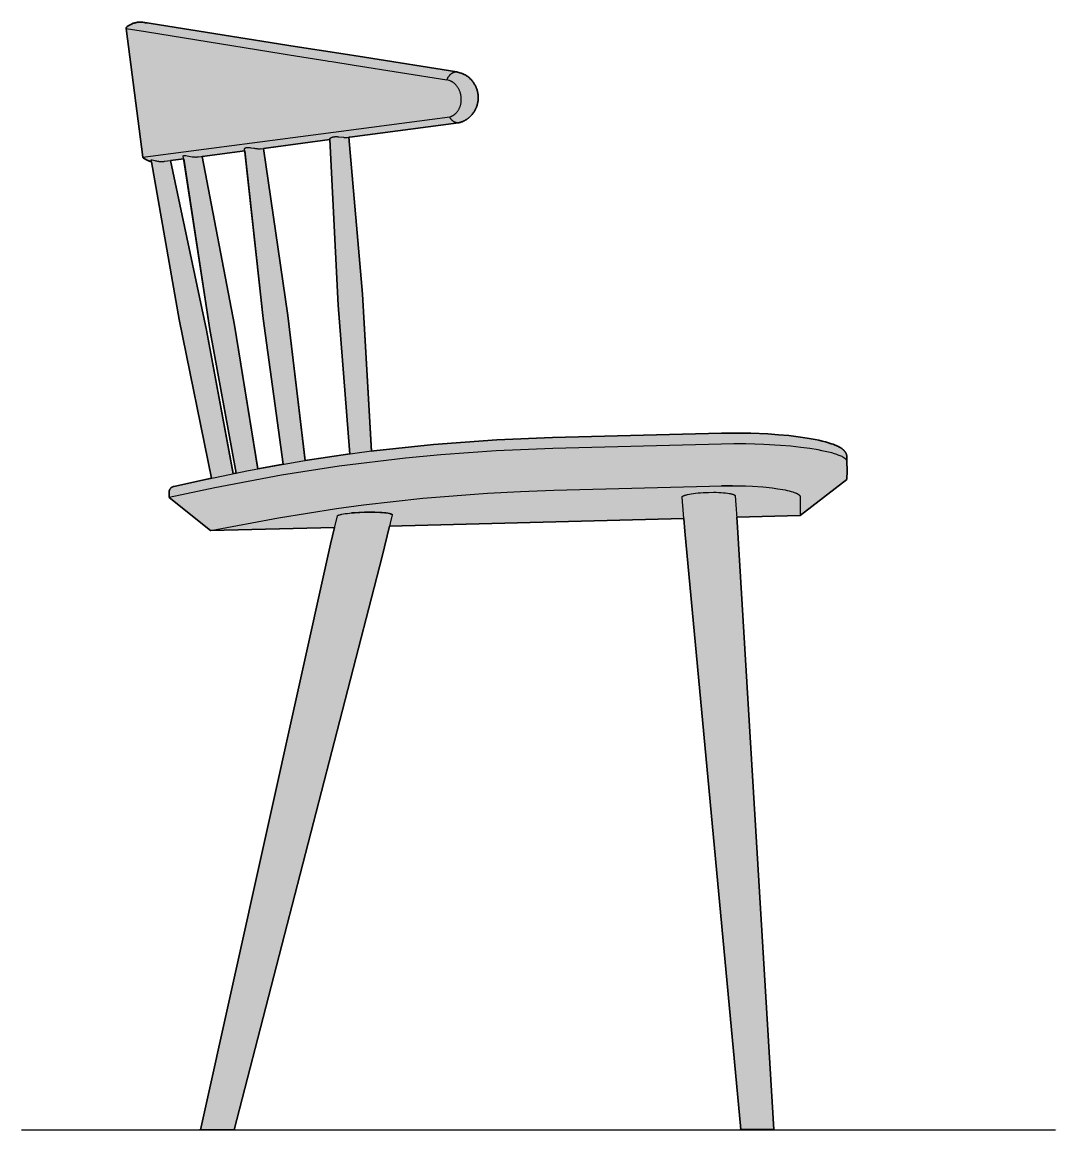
# Model space of a CAD drawing. Header units: millimetres. Extents: x 0 to 1796, y -837 to 735.
# Drawn here: x 1108 to 1796, y 0 to 735 of the extents above; entities that cross this region are included whole.
import ezdxf

# ---------------------------------------------------------------- set-up
doc = ezdxf.new("R2010")
doc.units = ezdxf.units.MM
doc.linetypes.add('Dots', pattern=[1, 0, -1])
doc.layers.add('Blocks', color=7, linetype='Continuous')
doc.layers.add('Blocks$Fill', color=7, linetype='Continuous', true_color=0xffffff)
for name, color, linetype, lineweight, true_color in [('Blocks$Inner', 7, 'Continuous', 25, 0x007f00), ('Blocks$Outline', 7, 'Continuous', 35, 0xff3f3f), ('Groud', 7, 'Dots', 25, 0x243775)]:
    doc.layers.add(name, color=color, linetype=linetype, lineweight=lineweight, true_color=true_color)

# ---------------------------------------------------------------- blocks, each defined once
blk = doc.blocks.new('J-Series 104 Dining Chair Side')
at = {"layer": 'Blocks$Fill'}
h = blk.add_hatch(color=256, dxfattribs=at)
h.paths.add_polyline_path([(78.39, 734.98), (77.93, 734.98), (77.46, 734.96), (76.99, 734.92), (76.52, 734.87), (76.06, 734.8), (75.6, 734.72), (75.14, 734.62), (74.68, 734.51), (74.23, 734.38), (73.78, 734.24), (73.34, 734.08), (72.91, 733.9), (72.48, 733.72), (72.05, 733.51), (71.64, 733.3), (71.23, 733.07), (70.83, 732.82), (70.43, 732.57), (70.05, 732.3), (69.68, 732.02), (69.31, 731.72), (69.28, 731.7), (69.26, 731.67), (69.23, 731.65), (69.21, 731.62), (69.19, 731.6), (69.17, 731.57), (69.15, 731.54), (69.13, 731.52), (69.11, 731.49), (69.09, 731.46), (69.07, 731.43), (69.06, 731.4), (69.04, 731.36), (69.03, 731.33), (69.01, 731.3), (69, 731.27), (68.99, 731.23), (68.98, 731.2), (68.98, 731.17), (68.97, 731.13), (68.96, 731.1), (68.96, 731.07), (68.96, 731.03), (68.95, 731), (68.95, 730.96), (68.95, 730.93), (68.95, 730.89), (68.96, 730.86), (68.96, 730.82), (80.15, 645.46), (80.16, 645.42), (80.17, 645.39), (80.17, 645.36), (80.18, 645.32), (80.19, 645.29), (80.2, 645.26), (80.21, 645.23), (80.22, 645.2), (80.24, 645.17), (80.25, 645.14), (80.27, 645.11), (80.29, 645.08), (80.3, 645.05), (80.32, 645.02), (80.34, 644.99), (80.36, 644.97), (80.38, 644.94), (80.4, 644.91), (80.53, 644.8), (80.55, 644.78), (80.93, 644.52), (81.31, 644.26), (81.7, 644.02), (82.09, 643.8), (82.5, 643.58), (82.91, 643.38), (83.32, 643.19), (83.74, 643.02), (84.17, 642.86), (84.61, 642.72), (85.04, 642.58), (85.48, 642.47), (85.95, 642.36), (104.14, 537.69), (125.68, 432.49), (100.6, 426.89), (100.41, 426.84), (100.29, 426.81), (100.16, 426.77), (100.05, 426.73), (99.99, 426.7), (99.91, 426.67), (99.8, 426.62), (99.68, 426.56), (99.55, 426.5), (99.49, 426.46), (99.43, 426.43), (99.31, 426.36), (99.2, 426.28), (99.09, 426.2), (98.98, 426.12), (98.87, 426.03), (98.77, 425.94), (98.67, 425.84), (98.57, 425.74), (98.48, 425.64), (98.39, 425.54), (98.31, 425.43), (98.22, 425.32), (98.15, 425.21), (98.07, 425.09), (98, 424.97), (97.94, 424.85), (97.88, 424.74), (97.82, 424.61), (97.77, 424.49), (97.72, 424.37), (97.68, 424.24), (97.64, 424.12), (97.6, 423.99), (97.57, 423.87), (97.55, 423.74), (97.52, 423.62), (97.51, 423.49), (97.49, 423.37), (97.48, 423.25), (97.48, 423.13), (97.47, 423.01), (97.48, 422.89), (97.56, 419.49), (125.02, 397.58), (125.03, 397.59), (207.37, 399.7), (204.71, 388.64), (118.29, 0), (140.01, 0.02), (140.69, 0.02), (238.94, 380.42), (243.79, 400.63), (439.05, 405.64), (439.71, 397.16), (477.06, 0.28), (487.1, 0.28), (498.78, 0.29), (474.8, 399.86), (474.29, 406.55), (516.35, 407.63), (547.4, 431.43), (547.41, 431.43), (547.51, 437.47), (547.41, 443.51), (547.41, 443.53), (547.33, 446.56), (547.33, 446.73), (547.32, 446.9), (547.3, 447.07), (547.28, 447.23), (547.26, 447.36), (547.23, 447.49), (547.21, 447.62), (547.18, 447.75), (547.14, 447.9), (547.1, 448.04), (547.05, 448.19), (547, 448.33), (546.95, 448.47), (546.9, 448.61), (546.84, 448.74), (546.78, 448.87), (546.72, 449), (546.66, 449.12), (546.59, 449.25), (546.52, 449.37), (546.45, 449.48), (546.38, 449.6), (546.31, 449.71), (546.24, 449.82), (546.16, 449.93), (546.08, 450.03), (545.93, 450.23), (545.77, 450.43), (545.61, 450.61), (545.44, 450.79), (545.27, 450.96), (545.1, 451.13), (544.92, 451.29), (544.75, 451.44), (544.57, 451.59), (544.38, 451.73), (544.2, 451.88), (543.96, 452.04), (543.62, 452.28), (543.33, 452.47), (543.02, 452.66), (542.81, 452.78), (542.39, 453.02), (541.95, 453.26), (541.73, 453.37), (541.03, 453.71), (540.29, 454.04), (539.52, 454.36), (538.72, 454.67), (538.17, 454.88), (537.01, 455.28), (535.16, 455.86), (533.16, 456.43), (531.01, 456.98), (528.7, 457.51), (526.24, 458.02), (520.9, 458.99), (515.08, 459.85), (508.77, 460.61), (501.97, 461.25), (494.87, 461.75), (483.69, 462.23), (471.97, 462.36), (464.05, 462.24), (352.09, 459.37), (315.05, 457.85), (273.06, 454.74), (233.4, 450.47), (231.84, 450.25), (225.81, 554.53), (216.71, 658.65), (217.49, 658.75), (289.58, 668.19), (289.58, 668.19), (290.02, 668.27), (290.08, 668.29), (290.42, 668.38), (290.81, 668.5), (291.21, 668.62), (291.6, 668.76), (291.99, 668.91), (292.37, 669.06), (292.65, 669.18), (292.93, 669.31), (293.2, 669.44), (293.47, 669.58), (293.75, 669.72), (294.01, 669.87), (294.28, 670.02), (294.54, 670.18), (294.8, 670.34), (295.05, 670.5), (295.3, 670.67), (295.54, 670.84), (295.78, 671.02), (296.02, 671.2), (296.26, 671.38), (296.49, 671.57), (296.72, 671.76), (296.94, 671.95), (297.15, 672.15), (297.37, 672.35), (297.58, 672.55), (297.78, 672.76), (297.99, 672.97), (298.19, 673.18), (298.44, 673.47), (298.69, 673.76), (298.93, 674.05), (299.16, 674.35), (299.38, 674.65), (299.6, 674.96), (299.9, 675.42), (300.19, 675.88), (300.46, 676.36), (300.72, 676.84), (300.89, 677.17), (301.05, 677.5), (301.19, 677.82), (301.33, 678.14), (301.46, 678.46), (301.58, 678.78), (301.76, 679.27), (301.91, 679.76), (302.06, 680.26), (302.18, 680.76), (302.3, 681.26), (302.39, 681.75), (302.47, 682.25), (302.54, 682.75), (302.59, 683.25), (302.63, 683.74), (302.66, 684.24), (302.67, 684.74), (302.67, 685.07), (302.66, 685.39), (302.65, 685.72), (302.63, 686.05), (302.6, 686.37), (302.57, 686.7), (302.54, 687.02), (302.5, 687.35), (302.45, 687.67), (302.39, 687.99), (302.33, 688.31), (302.27, 688.63), (302.16, 689.11), (302.03, 689.58), (301.9, 690.05), (301.75, 690.52), (301.64, 690.83), (301.53, 691.14), (301.41, 691.44), (301.28, 691.75), (301.14, 692.07), (301, 692.38), (300.78, 692.83), (300.56, 693.26), (300.32, 693.69), (300.07, 694.12), (299.79, 694.55), (299.51, 694.97), (299.21, 695.39), (298.9, 695.81), (298.55, 696.23), (298.2, 696.65), (297.82, 697.05), (297.44, 697.44), (297.04, 697.81), (296.63, 698.17), (296.21, 698.52), (295.77, 698.85), (295.33, 699.17), (294.87, 699.47), (294.4, 699.76), (293.93, 700.03), (293.44, 700.28), (292.95, 700.52), (292.45, 700.74), (291.94, 700.94), (291.42, 701.13), (291.29, 701.17), (288.88, 701.88), (288.86, 701.88), (288.41, 701.98), (227.12, 711.67), (210.22, 714.35), (181.3, 718.92), (80.02, 734.88), (79.6, 734.92), (79.3, 734.95), (78.87, 734.97)], flags=0)
h.paths.add_polyline_path([(107.23, 644.37), (124.57, 531.12), (141.96, 435.83), (140.09, 435.46), (122.42, 530.54), (98.38, 643.2)], flags=0)
h.paths.add_polyline_path([(147.7, 649.61), (159.9, 538.34), (173.33, 441.67), (156.38, 438.61), (140.95, 533.94), (119.56, 645.93)], flags=0)
h.paths.add_polyline_path([(160.12, 651.24), (204.19, 657.01), (209.66, 547.27), (217.15, 451.29), (217.43, 448.51), (187.75, 444.07), (176.39, 540.45)], flags=0)
at = {"layer": 'Blocks$Inner'}
for p, q in [((80.73, 734.77), (82.62, 734.3)), ((471.37, 427.36), (464.06, 427.27)), ((243.79, 400.63), (439.05, 405.64))]:
    blk.add_line(p, q, dxfattribs=at)
for points in [[(217.45, 448.31), (217.15, 451.29), (209.66, 547.27), (204.17, 657.43), (204.17, 657.43), (204.17, 657.44), (204.17, 657.45), (204.17, 657.45), (204.17, 657.46), (204.17, 657.46), (204.17, 657.47), (204.17, 657.49), (204.18, 657.5), (204.18, 657.51), (204.18, 657.52), (204.18, 657.53), (204.19, 657.54), (204.19, 657.55), (204.19, 657.56), (204.19, 657.57), (204.2, 657.58), (204.2, 657.59), (204.2, 657.59), (204.21, 657.61), (204.22, 657.63), (204.23, 657.65), (204.24, 657.67), (204.25, 657.69), (204.26, 657.71), (204.28, 657.73), (204.29, 657.75), (204.3, 657.77), (204.32, 657.79), (204.34, 657.81), (204.35, 657.83), (204.37, 657.85), (204.39, 657.87), (204.41, 657.89), (204.43, 657.91), (204.45, 657.93), (204.47, 657.96), (204.52, 658), (204.57, 658.04), (204.63, 658.09), (204.68, 658.13), (204.74, 658.17), (204.81, 658.22), (204.88, 658.26), (204.95, 658.3), (205.02, 658.34), (205.1, 658.38), (205.18, 658.43), (205.26, 658.47), (205.35, 658.5), (205.44, 658.54), (205.53, 658.58), (205.63, 658.62), (205.73, 658.65), (205.83, 658.69), (205.94, 658.72), (206.05, 658.75), (206.16, 658.78), (206.28, 658.81), (206.4, 658.84), (206.53, 658.87), (206.66, 658.89), (206.92, 658.93), (207.19, 658.97), (207.47, 658.99), (207.76, 659.01), (208.07, 659.02), (208.38, 659.02), (208.68, 659.02), (208.98, 659.01), (209.6, 658.98), (210.22, 658.92), (213.19, 658.58), (213.73, 658.53), (214.23, 658.49), (214.47, 658.48), (214.7, 658.47), (214.92, 658.47), (215.13, 658.47), (215.29, 658.48), (215.43, 658.49), (215.57, 658.5), (215.71, 658.51), (217.49, 658.75), (289.58, 668.19), (289.58, 668.19), (290.02, 668.27), (290.42, 668.38), (290.81, 668.5), (291.21, 668.62), (291.6, 668.76), (291.99, 668.91), (292.37, 669.06), (292.65, 669.18), (292.93, 669.31), (293.2, 669.44), (293.47, 669.58), (293.75, 669.72), (294.01, 669.87), (294.28, 670.02), (294.54, 670.18), (294.8, 670.34), (295.05, 670.5), (295.3, 670.67), (295.54, 670.84), (295.78, 671.02), (296.02, 671.2), (296.26, 671.38), (296.49, 671.57), (296.72, 671.76), (296.94, 671.95), (297.15, 672.15), (297.37, 672.35), (297.58, 672.55), (297.78, 672.76), (297.99, 672.97), (298.19, 673.18), (298.44, 673.47), (298.69, 673.76), (298.93, 674.05), (299.16, 674.35), (299.38, 674.65), (299.6, 674.96), (299.9, 675.42), (300.19, 675.88), (300.46, 676.36), (300.72, 676.84), (300.89, 677.17), (301.05, 677.5), (301.19, 677.82), (301.33, 678.14), (301.46, 678.46), (301.58, 678.78), (301.76, 679.27), (301.91, 679.76), (302.06, 680.26), (302.18, 680.76), (302.3, 681.26), (302.39, 681.75), (302.47, 682.25), (302.54, 682.75), (302.59, 683.25), (302.63, 683.74), (302.66, 684.24), (302.67, 684.74), (302.67, 685.07), (302.66, 685.39), (302.65, 685.72), (302.63, 686.05), (302.6, 686.37), (302.57, 686.7), (302.54, 687.02), (302.5, 687.35), (302.45, 687.67), (302.39, 687.99), (302.33, 688.31), (302.27, 688.63), (302.16, 689.11), (302.03, 689.58), (301.9, 690.05), (301.75, 690.52), (301.64, 690.83), (301.53, 691.14), (301.41, 691.44), (301.28, 691.75), (301.14, 692.07), (301, 692.38), (300.78, 692.83), (300.56, 693.26), (300.32, 693.69), (300.07, 694.12), (299.79, 694.55), (299.51, 694.97), (299.21, 695.39), (298.9, 695.81), (298.55, 696.23), (298.2, 696.65), (297.82, 697.05), (297.44, 697.44), (297.04, 697.81), (296.63, 698.17), (296.21, 698.52), (295.77, 698.85), (295.33, 699.17), (294.87, 699.47), (294.4, 699.76), (293.93, 700.03), (293.44, 700.28), (292.95, 700.52), (292.45, 700.74), (291.94, 700.94), (291.42, 701.13), (291.29, 701.17), (288.86, 701.88), (288.41, 701.98), (227.12, 711.67), (210.22, 714.35), (181.3, 718.92), (80.02, 734.88), (79.6, 734.92), (79.3, 734.95), (78.87, 734.97), (78.39, 734.98), (77.93, 734.98), (77.46, 734.96), (76.99, 734.92), (76.52, 734.87), (76.06, 734.8), (75.6, 734.72), (75.14, 734.62), (74.68, 734.51), (74.23, 734.38), (73.78, 734.24), (73.34, 734.08), (72.91, 733.9), (72.48, 733.72), (72.05, 733.51), (71.64, 733.3), (71.23, 733.07), (70.83, 732.82), (70.43, 732.57), (70.05, 732.3), (69.68, 732.02), (69.31, 731.72), (69.28, 731.7), (69.26, 731.67), (69.23, 731.65), (69.21, 731.62), (69.19, 731.6), (69.17, 731.57), (69.15, 731.54), (69.13, 731.52), (69.11, 731.49), (69.09, 731.46), (69.07, 731.43), (69.06, 731.4), (69.04, 731.36), (69.03, 731.33), (69.01, 731.3), (69, 731.27), (68.99, 731.23), (68.98, 731.2), (68.98, 731.17), (68.97, 731.13), (68.96, 731.1), (68.96, 731.07), (68.96, 731.03), (68.95, 731), (68.95, 730.96), (68.95, 730.93), (68.95, 730.89), (68.96, 730.86), (68.96, 730.82), (81.92, 728.76), (173.33, 713.91), (177.12, 713.27), (202.41, 709.29), (203.21, 709.17), (205.62, 708.83), (220.38, 706.46), (281.88, 696.71), (282.14, 697.44), (282.14, 697.44), (282.28, 697.68), (282.42, 697.92), (282.56, 698.16), (282.7, 698.38), (282.85, 698.61), (283, 698.82), (283.16, 699.03), (283.31, 699.24), (283.47, 699.43), (283.62, 699.62), (283.78, 699.81), (283.95, 699.98), (284.11, 700.15), (284.27, 700.32), (284.44, 700.47), (284.6, 700.62), (284.77, 700.77), (284.94, 700.9), (285.11, 701.03), (285.28, 701.15), (285.45, 701.26), (285.63, 701.37), (285.8, 701.46), (285.88, 701.51), (285.97, 701.55), (286.05, 701.59), (286.14, 701.63), (286.23, 701.67), (286.31, 701.71), (286.4, 701.74), (286.48, 701.77), (286.57, 701.81), (286.66, 701.83), (286.74, 701.86), (286.83, 701.88), (286.91, 701.91), (287, 701.93), (287.09, 701.95), (287.17, 701.96), (287.26, 701.98), (287.34, 701.99), (287.35, 701.99), (287.47, 702.01), (287.59, 702.02), (287.71, 702.03), (287.83, 702.03), (287.94, 702.03), (288.06, 702.02), (288.18, 702.01), (288.3, 702), (288.41, 701.98)], [(68.96, 730.82), (80.15, 645.46), (80.16, 645.42), (80.17, 645.39), (80.16, 645.42), (80.15, 645.46), (211.67, 662.64), (283.76, 672.09), (283.93, 672.14), (284.09, 672.2), (284.26, 672.26), (284.42, 672.32), (284.59, 672.38), (284.75, 672.45), (284.91, 672.52), (285.07, 672.59), (285.23, 672.67), (285.38, 672.75), (285.54, 672.83), (285.69, 672.92), (285.85, 673), (286, 673.09), (286.15, 673.19), (286.3, 673.28), (286.44, 673.38), (286.59, 673.49), (286.74, 673.59), (286.88, 673.7), (287.02, 673.81), (287.16, 673.93), (287.3, 674.04), (287.44, 674.16), (287.71, 674.41), (287.97, 674.67), (288.22, 674.93), (288.47, 675.21), (288.7, 675.49), (288.93, 675.79), (289.15, 676.09), (289.36, 676.4), (289.56, 676.73), (289.75, 677.06), (289.94, 677.39), (290.11, 677.74), (290.28, 678.09), (290.43, 678.45), (290.57, 678.81), (290.71, 679.17), (290.83, 679.55), (290.94, 679.92), (291.05, 680.31), (291.14, 680.7), (291.22, 681.09), (291.29, 681.49), (291.35, 681.89), (291.39, 682.29), (291.43, 682.69), (291.45, 683.09), (291.47, 683.49), (291.47, 683.9), (291.46, 684.31), (291.44, 684.71), (291.41, 685.12), (291.37, 685.53), (291.31, 685.94), (291.25, 686.34), (291.17, 686.74), (291.09, 687.13), (290.99, 687.53), (290.88, 687.92), (290.76, 688.3), (290.63, 688.69), (290.49, 689.07), (290.34, 689.45), (290.18, 689.82), (290.01, 690.18), (289.83, 690.54), (289.65, 690.89), (289.45, 691.23), (289.24, 691.56), (289.03, 691.89), (288.8, 692.21), (288.57, 692.53), (288.33, 692.83), (288.11, 693.1), (287.89, 693.36), (287.66, 693.6), (287.42, 693.85), (287.17, 694.08), (286.91, 694.3), (286.65, 694.52), (286.38, 694.73), (286.1, 694.93), (285.82, 695.12), (285.53, 695.29), (285.24, 695.46), (284.94, 695.63), (284.63, 695.78), (284.32, 695.92), (284.01, 696.04), (283.69, 696.16), (283.37, 696.27), (281.88, 696.71)], [(289.58, 668.19), (289.49, 668.18), (289.4, 668.17), (289.31, 668.16), (289.23, 668.16), (289.14, 668.16), (289.05, 668.16), (288.96, 668.16), (288.87, 668.16), (288.78, 668.17), (288.69, 668.18), (288.6, 668.18), (288.52, 668.2), (288.43, 668.21), (288.34, 668.22), (288.25, 668.24), (288.16, 668.26), (288.07, 668.28), (287.98, 668.31), (287.89, 668.33), (287.8, 668.36), (287.71, 668.39), (287.62, 668.42), (287.53, 668.45), (287.44, 668.49), (287.35, 668.52), (287.26, 668.56), (287.17, 668.6), (287.08, 668.64), (286.99, 668.69), (286.9, 668.73), (286.72, 668.83), (286.54, 668.94), (286.37, 669.05), (286.19, 669.17), (286.02, 669.3), (285.84, 669.44), (285.67, 669.58), (285.5, 669.73), (285.32, 669.89), (285.16, 670.05), (284.99, 670.22), (284.82, 670.4), (284.66, 670.59), (284.49, 670.78), (284.33, 670.97), (284.17, 671.18), (284.02, 671.39), (283.76, 672.09)], [(158.55, 651.03), (204.19, 657.01)], [(231.84, 450.2), (225.81, 554.53), (216.71, 658.65)], [(141.99, 435.65), (124.57, 531.12), (106.96, 646.1), (106.96, 646.11), (106.96, 646.11), (106.96, 646.12), (106.96, 646.13), (106.96, 646.13), (106.96, 646.14), (106.96, 646.15), (106.96, 646.15), (106.96, 646.16), (106.96, 646.17), (106.96, 646.17), (106.96, 646.18), (106.96, 646.18), (106.96, 646.19), (106.97, 646.2), (106.97, 646.2), (106.97, 646.21), (106.97, 646.21), (106.97, 646.22), (106.97, 646.23), (106.98, 646.23), (106.98, 646.24), (106.98, 646.24), (106.98, 646.25), (106.98, 646.25), (106.99, 646.26), (106.99, 646.27), (106.99, 646.27), (107, 646.28), (107, 646.28), (107, 646.29), (107.01, 646.29), (107.01, 646.3), (107.01, 646.3), (107.02, 646.31), (107.02, 646.31), (107.03, 646.32), (107.03, 646.32), (107.04, 646.33), (107.04, 646.33), (107.04, 646.34), (107.05, 646.34), (107.06, 646.35), (107.06, 646.35), (107.07, 646.36), (107.07, 646.36), (107.08, 646.37), (107.08, 646.37), (107.09, 646.38), (107.1, 646.38), (107.1, 646.39), (107.11, 646.39), (107.12, 646.4), (107.14, 646.41), (107.15, 646.41), (107.17, 646.42), (107.19, 646.43), (107.2, 646.44), (107.22, 646.44), (107.24, 646.45), (107.26, 646.46), (107.28, 646.46), (107.3, 646.47), (107.32, 646.47), (107.34, 646.48), (107.36, 646.48), (107.39, 646.49), (107.41, 646.49), (107.46, 646.5), (107.51, 646.5), (107.56, 646.51), (107.62, 646.51), (107.68, 646.51), (107.74, 646.52), (107.8, 646.52), (107.94, 646.51), (108.08, 646.5), (108.23, 646.49), (108.39, 646.47), (108.74, 646.42), (109.48, 646.29), (111.7, 645.87), (112.74, 645.7), (113.24, 645.64), (113.7, 645.58), (114.16, 645.54), (114.62, 645.51), (115.08, 645.5), (115.54, 645.5), (116.01, 645.52), (116.47, 645.55), (116.93, 645.59), (147.7, 649.61)], [(173.36, 441.47), (159.9, 538.34), (147.56, 650.82), (147.56, 650.83), (147.56, 650.84), (147.56, 650.85), (147.56, 650.86), (147.56, 650.87), (147.56, 650.88), (147.56, 650.89), (147.56, 650.9), (147.56, 650.91), (147.56, 650.92), (147.56, 650.93), (147.57, 650.94), (147.57, 650.95), (147.57, 650.96), (147.57, 650.97), (147.57, 650.98), (147.57, 650.99), (147.58, 651), (147.58, 651.01), (147.58, 651.02), (147.59, 651.03), (147.59, 651.04), (147.59, 651.05), (147.6, 651.06), (147.6, 651.08), (147.61, 651.1), (147.62, 651.12), (147.63, 651.15), (147.64, 651.17), (147.65, 651.19), (147.67, 651.21), (147.68, 651.23), (147.7, 651.25), (147.71, 651.27), (147.73, 651.29), (147.74, 651.31), (147.76, 651.32), (147.78, 651.34), (147.8, 651.36), (147.82, 651.38), (147.84, 651.4), (147.86, 651.42), (147.89, 651.44), (147.91, 651.45), (147.94, 651.47), (147.96, 651.49), (147.99, 651.51), (148.02, 651.52), (148.04, 651.54), (148.07, 651.56), (148.1, 651.57), (148.14, 651.59), (148.17, 651.6), (148.2, 651.62), (148.23, 651.63), (148.27, 651.65), (148.31, 651.66), (148.34, 651.67), (148.42, 651.7), (148.5, 651.72), (148.58, 651.75), (148.67, 651.77), (148.76, 651.78), (148.85, 651.8), (148.95, 651.82), (149.05, 651.83), (149.15, 651.84), (149.3, 651.85), (149.46, 651.86), (149.62, 651.86), (149.79, 651.86), (149.96, 651.86), (150.13, 651.85), (150.5, 651.83), (150.8, 651.8), (151.1, 651.77), (151.72, 651.69), (153.73, 651.36), (154.26, 651.26), (154.8, 651.17), (155.34, 651.1), (155.89, 651.05), (156.43, 651.01), (156.98, 651), (157.53, 650.99), (158.07, 651.01), (158.62, 651.04)], [(187.77, 443.88), (176.39, 540.45), (160.12, 651.24)], [(80.17, 645.39), (80.17, 645.36), (80.18, 645.32), (80.19, 645.29), (80.2, 645.26), (80.21, 645.23), (80.22, 645.2), (80.24, 645.17), (80.25, 645.14), (80.27, 645.11), (80.29, 645.08), (80.3, 645.05), (80.32, 645.02), (80.34, 644.99), (80.36, 644.97), (80.38, 644.94), (80.4, 644.91), (80.53, 644.8), (80.55, 644.78), (80.93, 644.52), (81.31, 644.26), (81.7, 644.02), (82.09, 643.8), (82.5, 643.58), (82.91, 643.38), (83.32, 643.19), (83.74, 643.02), (84.17, 642.86), (84.61, 642.72), (85.04, 642.58), (85.48, 642.47), (85.95, 642.36), (85.48, 642.47), (85.04, 642.58)], [(125.71, 432.33), (104.14, 537.69), (85.73, 643.65), (85.84, 643.7), (85.85, 643.69), (85.87, 643.69), (85.9, 643.69), (85.93, 643.69), (85.96, 643.68), (86.04, 643.67), (86.13, 643.65), (86.33, 643.6), (87.96, 643.15), (88.53, 643.01), (89.15, 642.88), (89.79, 642.76), (90.13, 642.7), (90.47, 642.66), (90.82, 642.62), (91.17, 642.58), (91.73, 642.54), (92.01, 642.53), (92.29, 642.53), (92.57, 642.53), (92.85, 642.53), (93.13, 642.54), (93.4, 642.55), (93.65, 642.57), (93.9, 642.59), (94.14, 642.62), (94.38, 642.65), (98.38, 643.17)], [(140.12, 435.28), (122.42, 530.54), (98.38, 643.2), (107.23, 644.37)], [(156.41, 438.43), (140.95, 533.94), (119.55, 645.99)], [(474.29, 406.55), (516.35, 407.63), (547.4, 431.43), (547.41, 431.43), (547.51, 437.47), (547.41, 443.51), (547.41, 443.53), (547.33, 446.56), (547.33, 446.73), (547.32, 446.9), (547.3, 447.07), (547.28, 447.23), (547.26, 447.36), (547.23, 447.49), (547.21, 447.62), (547.18, 447.75), (547.14, 447.9), (547.1, 448.04), (547.05, 448.19), (547, 448.33), (546.95, 448.47), (546.9, 448.61), (546.84, 448.74), (546.78, 448.87), (546.72, 449), (546.66, 449.12), (546.59, 449.25), (546.52, 449.37), (546.45, 449.48), (546.38, 449.6), (546.31, 449.71), (546.24, 449.82), (546.16, 449.93), (546.08, 450.03), (545.93, 450.23), (545.77, 450.43), (545.61, 450.61), (545.44, 450.79), (545.27, 450.96), (545.1, 451.13), (544.92, 451.29), (544.75, 451.44), (544.57, 451.59), (544.38, 451.73), (544.2, 451.88), (543.96, 452.04), (543.62, 452.28), (543.33, 452.47), (543.02, 452.66), (542.81, 452.78), (542.39, 453.02), (541.95, 453.26), (541.73, 453.37), (541.03, 453.71), (540.29, 454.04), (539.52, 454.36), (538.72, 454.67), (538.17, 454.88), (537.01, 455.28), (535.16, 455.86), (533.16, 456.43), (531.01, 456.98), (528.7, 457.51), (526.24, 458.02), (520.9, 458.99), (515.08, 459.85), (508.77, 460.61), (501.97, 461.25), (494.87, 461.75), (483.69, 462.23), (471.97, 462.36), (464.05, 462.24), (352.09, 459.37), (315.05, 457.85), (273.06, 454.74), (233.4, 450.47), (192.5, 444.72), (150.28, 437.35), (100.7, 426.91), (101.37, 426.99)], [(547.41, 443.53), (547.41, 443.65), (547.4, 443.68), (547.4, 443.72), (547.39, 443.75), (547.39, 443.78), (547.38, 443.82), (547.37, 443.85), (547.36, 443.89), (547.35, 443.92), (547.34, 443.95), (547.33, 443.99), (547.32, 444.02), (547.31, 444.05), (547.3, 444.09), (547.28, 444.12), (547.27, 444.16), (547.25, 444.19), (547.24, 444.22), (547.22, 444.26), (547.18, 444.33), (547.14, 444.39), (547.1, 444.46), (547.06, 444.53), (547.01, 444.6), (546.96, 444.67), (546.9, 444.74), (546.84, 444.81), (546.78, 444.87), (546.72, 444.94), (546.65, 445.01), (546.58, 445.08), (546.51, 445.15), (546.43, 445.22), (546.35, 445.29), (546.27, 445.36), (546.19, 445.43), (546.01, 445.56), (545.82, 445.7), (545.61, 445.84), (545.4, 445.98), (545.17, 446.12), (544.93, 446.26), (544.68, 446.4), (544.41, 446.54), (544.14, 446.68), (543.55, 446.95), (542.92, 447.23), (542.25, 447.5), (541.53, 447.77), (540.77, 448.04), (539.96, 448.31), (539.11, 448.58), (537.27, 449.11), (535.25, 449.63), (533.05, 450.14), (530.7, 450.64), (528.2, 451.12), (522.77, 452.02), (516.76, 452.83), (510.21, 453.55), (503.27, 454.14), (492.15, 454.79), (480.39, 455.12), (472.38, 455.14), (464.24, 455.01), (352.28, 452.14), (314.58, 450.59), (277.86, 447.97), (254.47, 445.73), (210.47, 440.33), (172.17, 434.36), (127.78, 426.01), (97.59, 419.49), (97.57, 419.49), (97.57, 419.49), (97.56, 419.49), (97.48, 422.89), (97.47, 423.01), (97.48, 423.13), (97.48, 423.25), (97.49, 423.37), (97.51, 423.49), (97.52, 423.62), (97.55, 423.74), (97.57, 423.87), (97.6, 423.99), (97.64, 424.12), (97.68, 424.24), (97.72, 424.37), (97.77, 424.49), (97.82, 424.61), (97.88, 424.74), (97.94, 424.85), (98, 424.97), (98.07, 425.09), (98.15, 425.21), (98.22, 425.32), (98.31, 425.43), (98.39, 425.54), (98.48, 425.64), (98.57, 425.74), (98.67, 425.84), (98.77, 425.94), (98.87, 426.03), (98.98, 426.12), (99.09, 426.2), (99.2, 426.28), (99.31, 426.36), (99.43, 426.43), (99.49, 426.46), (99.55, 426.5), (99.68, 426.56), (99.8, 426.62), (99.91, 426.67), (99.99, 426.7), (100.05, 426.73), (100.16, 426.77), (100.29, 426.81), (100.41, 426.84), (100.6, 426.89), (125.68, 432.49)], [(217.43, 448.51), (187.75, 444.07)], [(173.33, 441.67), (156.38, 438.61)], [(141.96, 435.83), (140.09, 435.46)], [(125.02, 397.58), (125.03, 397.59), (125.32, 397.64), (170.19, 406.18), (208.54, 412.23), (226.58, 414.67), (265.86, 419.08), (308.76, 422.47), (330.74, 423.63), (352.95, 424.4), (464.91, 427.27), (470.01, 427.35), (475.07, 427.34), (480.03, 427.23), (484.8, 427.03), (491.58, 426.57), (493.73, 426.37), (497.76, 425.94), (501.44, 425.43), (504.8, 424.87), (506.35, 424.57), (507.79, 424.26), (509.12, 423.94), (510.35, 423.61), (511.46, 423.28), (511.98, 423.11), (512.47, 422.93), (512.93, 422.76), (513.37, 422.58), (513.78, 422.41), (514.16, 422.23), (514.34, 422.14), (514.51, 422.05), (514.67, 421.96), (514.83, 421.87), (514.97, 421.78), (515.11, 421.69), (515.25, 421.6), (515.37, 421.51), (515.49, 421.42), (515.6, 421.33), (515.65, 421.29), (515.7, 421.24), (515.75, 421.2), (515.8, 421.15), (515.84, 421.11), (515.89, 421.06), (515.93, 421.02), (515.97, 420.97), (516, 420.93), (516.04, 420.88), (516.07, 420.84), (516.1, 420.79), (516.13, 420.75), (516.16, 420.7), (516.19, 420.66), (516.21, 420.61), (516.23, 420.57), (516.25, 420.52), (516.26, 420.5), (516.27, 420.48), (516.28, 420.46), (516.29, 420.43), (516.3, 420.41), (516.3, 420.39), (516.31, 420.37), (516.32, 420.34), (516.32, 420.32), (516.33, 420.3), (516.33, 420.28), (516.34, 420.25), (516.34, 420.23), (516.34, 420.21), (516.35, 420.19), (516.35, 420.17), (516.35, 420.14), (516.35, 420.12), (516.35, 420.1), (516.35, 420.08), (516.44, 410.75), (516.41, 408.41), (516.4, 408.08), (516.39, 407.84), (516.38, 407.75), (516.37, 407.72), (516.37, 407.69), (516.37, 407.68), (516.37, 407.66), (516.36, 407.66), (516.36, 407.66), (516.36, 407.65), (516.36, 407.65), (516.36, 407.64), (516.35, 407.63)], [(97.56, 419.49), (125.02, 397.58), (207.37, 399.7)], [(118.29, 0), (204.71, 388.64), (209.21, 407.36), (209.21, 407.36), (209.21, 407.37), (209.21, 407.37), (209.22, 407.38), (209.22, 407.38), (209.22, 407.39), (209.22, 407.39), (209.22, 407.4), (209.23, 407.41), (209.23, 407.41), (209.23, 407.42), (209.23, 407.42), (209.24, 407.43), (209.24, 407.43), (209.24, 407.44), (209.25, 407.44), (209.26, 407.46), (209.26, 407.47), (209.27, 407.48), (209.28, 407.49), (209.29, 407.5), (209.3, 407.51), (209.31, 407.52), (209.32, 407.53), (209.33, 407.54), (209.35, 407.55), (209.36, 407.57), (209.37, 407.58), (209.39, 407.59), (209.4, 407.6), (209.43, 407.62), (209.47, 407.64), (209.5, 407.67), (209.54, 407.69), (209.58, 407.71), (209.62, 407.73), (209.67, 407.76), (209.76, 407.8), (209.87, 407.85), (209.98, 407.89), (210.1, 407.94), (210.23, 407.98), (210.51, 408.08), (210.88, 408.18), (211.28, 408.28), (211.72, 408.38), (212.2, 408.48), (213.27, 408.67), (214.48, 408.86), (215.84, 409.04), (217.31, 409.2), (220.54, 409.49), (224.02, 409.7), (227.62, 409.83), (231.22, 409.87), (234.67, 409.83), (237.85, 409.7), (239.29, 409.6), (240.62, 409.49), (241.8, 409.36), (242.83, 409.22), (243.3, 409.15), (243.72, 409.07), (244.1, 408.98), (244.28, 408.94), (244.45, 408.9), (244.59, 408.86), (244.73, 408.82), (244.85, 408.78), (244.97, 408.73), (245.07, 408.69), (245.12, 408.67), (245.17, 408.65), (245.22, 408.63), (245.26, 408.61), (245.3, 408.59), (245.34, 408.56), (245.37, 408.54), (245.4, 408.52), (245.42, 408.51), (245.44, 408.5), (245.45, 408.49), (245.46, 408.48), (245.48, 408.47), (245.49, 408.46), (245.5, 408.45), (245.51, 408.43), (245.52, 408.42), (245.53, 408.41), (245.54, 408.4), (245.55, 408.39), (245.56, 408.38), (245.56, 408.38), (245.56, 408.37), (245.57, 408.37), (245.57, 408.36), (245.58, 408.36), (245.58, 408.35), (245.58, 408.35), (245.59, 408.34), (245.59, 408.33), (245.59, 408.33), (245.59, 408.32), (245.6, 408.32), (245.6, 408.31), (245.6, 408.31), (245.6, 408.3), (245.6, 408.3), (245.61, 408.29), (245.61, 408.28), (245.61, 408.28), (245.61, 408.27), (245.61, 408.27), (245.61, 408.26), (245.61, 408.26), (245.61, 408.25), (245.61, 408.25), (245.61, 408.24), (245.61, 408.23), (245.61, 408.23), (245.61, 408.22), (245.61, 408.22), (245.61, 408.21), (245.61, 408.18), (238.94, 380.42), (140.69, 0.02), (118.29, 0), (118.29, 0), (140.01, 0.02), (117.6, 0)], [(245.1, 408.16), (245.1, 408.16), (245.1, 408.17), (245.1, 408.17), (245.1, 408.18), (245.1, 408.18), (245.1, 408.19), (245.1, 408.2), (245.1, 408.2), (245.09, 408.21), (245.09, 408.21), (245.09, 408.22), (245.09, 408.22), (245.09, 408.23), (245.09, 408.23), (245.09, 408.24), (245.09, 408.25), (245.08, 408.25), (245.08, 408.26), (245.08, 408.26), (245.08, 408.27), (245.07, 408.27), (245.07, 408.28), (245.07, 408.28), (245.07, 408.29), (245.06, 408.3), (245.06, 408.3), (245.06, 408.31), (245.05, 408.31), (245.05, 408.32), (245.04, 408.32), (245.04, 408.33), (245.04, 408.33), (245.03, 408.35), (245.02, 408.36), (245.01, 408.37), (245, 408.38), (244.99, 408.39), (244.97, 408.4), (244.96, 408.41), (244.95, 408.42), (244.93, 408.43), (244.92, 408.44), (244.91, 408.45), (244.89, 408.47), (244.87, 408.48), (244.86, 408.49), (244.82, 408.51), (244.78, 408.53), (244.74, 408.55), (244.7, 408.57), (244.66, 408.59), (244.61, 408.62), (244.56, 408.64), (244.45, 408.68), (244.34, 408.72), (244.21, 408.76), (244.08, 408.8), (243.94, 408.84), (243.77, 408.88), (243.6, 408.93), (243.21, 409.01), (242.79, 409.09), (242.33, 409.17), (241.3, 409.31), (240.12, 409.44), (238.8, 409.55), (237.35, 409.64), (234.17, 409.77), (230.72, 409.82), (227.13, 409.78), (223.52, 409.65), (220.04, 409.44), (218.52, 409.32)]]:
    blk.add_lwpolyline(points, dxfattribs=at)
for points in [[(473.2, 420.71), (474.8, 399.86), (498.78, 0.29), (477.06, 0.28), (439.71, 397.16), (437.97, 419.77), (437.96, 419.77), (437.96, 419.78), (437.96, 419.79), (437.96, 419.8), (437.96, 419.8), (437.96, 419.81), (437.96, 419.82), (437.97, 419.83), (437.97, 419.83), (437.97, 419.84), (437.97, 419.85), (437.97, 419.86), (437.97, 419.86), (437.97, 419.87), (437.97, 419.88), (437.97, 419.89), (437.98, 419.9), (437.98, 419.9), (437.98, 419.91), (437.99, 419.93), (437.99, 419.94), (438, 419.96), (438, 419.97), (438.01, 419.99), (438.02, 420), (438.03, 420.02), (438.03, 420.03), (438.04, 420.05), (438.05, 420.07), (438.06, 420.08), (438.08, 420.1), (438.09, 420.11), (438.1, 420.13), (438.11, 420.14), (438.13, 420.16), (438.14, 420.17), (438.15, 420.19), (438.17, 420.21), (438.18, 420.22), (438.2, 420.24), (438.24, 420.27), (438.27, 420.3), (438.31, 420.33), (438.35, 420.36), (438.4, 420.39), (438.44, 420.43), (438.49, 420.46), (438.54, 420.49), (438.59, 420.52), (438.7, 420.58), (438.83, 420.65), (438.96, 420.71), (439.1, 420.77), (439.26, 420.84), (439.43, 420.91), (439.61, 420.97), (439.8, 421.04), (440.21, 421.17), (440.66, 421.3), (441.15, 421.43), (441.67, 421.56), (442.82, 421.8), (444.1, 422.03), (445.49, 422.23), (446.99, 422.42), (448.57, 422.59), (450.22, 422.73), (451.92, 422.85), (455.42, 423), (458.93, 423.03), (460.64, 423.01), (462.31, 422.95), (463.9, 422.87), (465.41, 422.76), (466.82, 422.62), (468.12, 422.47), (469.3, 422.29), (469.83, 422.19), (470.33, 422.09), (470.8, 421.98), (471.22, 421.87), (471.42, 421.81), (471.61, 421.75), (471.79, 421.7), (471.95, 421.64), (472.11, 421.58), (472.26, 421.52), (472.4, 421.46), (472.46, 421.42), (472.52, 421.39), (472.58, 421.36), (472.64, 421.33), (472.69, 421.3), (472.74, 421.27), (472.79, 421.24), (472.84, 421.2), (472.88, 421.17), (472.92, 421.14), (472.95, 421.11), (472.98, 421.09), (473, 421.07), (473.01, 421.06), (473.02, 421.05), (473.04, 421.03), (473.05, 421.02), (473.06, 421), (473.07, 420.99), (473.08, 420.98), (473.09, 420.96), (473.1, 420.95), (473.11, 420.94), (473.12, 420.92), (473.13, 420.91), (473.14, 420.89), (473.15, 420.88), (473.15, 420.87), (473.16, 420.85), (473.16, 420.84), (473.17, 420.82), (473.18, 420.81), (473.18, 420.8), (473.18, 420.78), (473.19, 420.77), (473.19, 420.76), (473.19, 420.74), (473.19, 420.73), (473.2, 420.72), (473.2, 420.71)], [(487.05, 0.28), (477.06, 0.28), (487.1, 0.28), (476.2, 0.28)]]:
    blk.add_lwpolyline(points, close=True, dxfattribs=at)
at = {"layer": 'Blocks$Outline'}
for points in [[(68.96, 731.03), (68.95, 731)], [(68.95, 731), (68.95, 730.96)], [(68.95, 730.96), (68.95, 730.93)], [(68.95, 730.93), (68.95, 730.89)], [(68.95, 730.89), (68.96, 730.86)], [(68.97, 731.13), (68.96, 731.1)], [(68.96, 731.1), (68.96, 731.07)], [(68.96, 731.07), (68.96, 731.03)], [(68.96, 730.86), (68.96, 730.82)], [(68.96, 730.82), (80.15, 645.46)], [(68.98, 731.17), (68.97, 731.13)], [(68.99, 731.23), (68.98, 731.2)], [(68.98, 731.2), (68.98, 731.17)], [(69, 731.27), (68.99, 731.23)], [(69.01, 731.3), (69, 731.27)], [(69.03, 731.33), (69.01, 731.3)], [(69.04, 731.36), (69.03, 731.33)], [(69.06, 731.4), (69.04, 731.36)], [(69.07, 731.43), (69.06, 731.4)], [(69.09, 731.46), (69.07, 731.43)], [(69.11, 731.49), (69.09, 731.46)], [(69.13, 731.52), (69.11, 731.49)], [(69.15, 731.54), (69.13, 731.52)], [(69.17, 731.57), (69.15, 731.54)], [(69.19, 731.6), (69.17, 731.57)], [(69.21, 731.62), (69.19, 731.6)], [(69.23, 731.65), (69.21, 731.62)], [(69.26, 731.67), (69.23, 731.65)], [(69.28, 731.7), (69.26, 731.67)], [(69.31, 731.72), (69.28, 731.7)], [(69.68, 732.02), (69.31, 731.72)], [(70.05, 732.3), (69.68, 732.02)], [(70.43, 732.57), (70.05, 732.3)], [(70.83, 732.82), (70.43, 732.57)], [(71.23, 733.07), (70.83, 732.82)], [(71.64, 733.3), (71.23, 733.07)], [(72.05, 733.51), (71.64, 733.3)], [(72.48, 733.72), (72.05, 733.51)], [(72.91, 733.9), (72.48, 733.72)], [(73.34, 734.08), (72.91, 733.9)], [(73.78, 734.24), (73.34, 734.08)], [(74.23, 734.38), (73.78, 734.24)], [(74.68, 734.51), (74.23, 734.38)], [(75.14, 734.62), (74.68, 734.51)], [(75.6, 734.72), (75.14, 734.62)], [(76.06, 734.8), (75.6, 734.72)], [(76.52, 734.87), (76.06, 734.8)], [(76.99, 734.92), (76.52, 734.87)], [(77.46, 734.96), (76.99, 734.92)], [(77.93, 734.98), (77.46, 734.96)], [(78.39, 734.98), (77.93, 734.98)], [(78.87, 734.97), (78.39, 734.98)], [(79.3, 734.95), (78.87, 734.97)], [(79.6, 734.92), (79.3, 734.95)], [(80.02, 734.88), (79.6, 734.92)], [(181.3, 718.92), (80.02, 734.88)], [(210.22, 714.35), (181.3, 718.92)], [(227.12, 711.67), (210.22, 714.35)], [(288.41, 701.98), (227.12, 711.67)], [(288.86, 701.88), (288.41, 701.98)], [(288.88, 701.88), (288.86, 701.88)], [(291.29, 701.17), (288.88, 701.88)], [(291.42, 701.13), (291.29, 701.17)], [(291.94, 700.94), (291.42, 701.13)], [(292.45, 700.74), (291.94, 700.94)], [(292.95, 700.52), (292.45, 700.74)], [(293.44, 700.28), (292.95, 700.52)], [(293.93, 700.03), (293.44, 700.28)], [(294.4, 699.76), (293.93, 700.03)], [(294.87, 699.47), (294.4, 699.76)], [(295.33, 699.17), (294.87, 699.47)], [(295.77, 698.85), (295.33, 699.17)], [(296.21, 698.52), (295.77, 698.85)], [(296.63, 698.17), (296.21, 698.52)], [(297.04, 697.81), (296.63, 698.17)], [(297.44, 697.44), (297.04, 697.81)], [(297.82, 697.05), (297.44, 697.44)], [(298.2, 696.65), (297.82, 697.05)], [(298.55, 696.23), (298.2, 696.65)], [(298.9, 695.81), (298.55, 696.23)], [(299.21, 695.39), (298.9, 695.81)], [(299.51, 694.97), (299.21, 695.39)], [(299.79, 694.55), (299.51, 694.97)], [(300.07, 694.12), (299.79, 694.55)], [(300.32, 693.69), (300.07, 694.12)], [(300.56, 693.26), (300.32, 693.69)], [(300.78, 692.83), (300.56, 693.26)], [(301, 692.38), (300.78, 692.83)], [(301.14, 692.07), (301, 692.38)], [(301.28, 691.75), (301.14, 692.07)], [(301.41, 691.44), (301.28, 691.75)], [(301.53, 691.14), (301.41, 691.44)], [(301.64, 690.83), (301.53, 691.14)], [(301.75, 690.52), (301.64, 690.83)], [(301.9, 690.05), (301.75, 690.52)], [(302.03, 689.58), (301.9, 690.05)], [(302.16, 689.11), (302.03, 689.58)], [(302.27, 688.63), (302.16, 689.11)], [(302.33, 688.31), (302.27, 688.63)], [(302.39, 687.99), (302.33, 688.31)], [(302.45, 687.67), (302.39, 687.99)], [(302.5, 687.35), (302.45, 687.67)], [(302.54, 687.02), (302.5, 687.35)], [(302.57, 686.7), (302.54, 687.02)], [(302.6, 686.37), (302.57, 686.7)], [(302.59, 683.25), (302.63, 683.74)], [(302.63, 686.05), (302.6, 686.37)], [(302.65, 685.72), (302.63, 686.05)], [(302.63, 683.74), (302.66, 684.24)], [(302.66, 685.39), (302.65, 685.72)], [(302.67, 685.07), (302.66, 685.39)], [(302.66, 684.24), (302.67, 684.74)], [(302.67, 684.74), (302.67, 685.07)], [(300.19, 675.88), (300.46, 676.36)], [(300.46, 676.36), (300.72, 676.84)], [(300.72, 676.84), (300.89, 677.17)], [(300.89, 677.17), (301.05, 677.5)], [(301.05, 677.5), (301.19, 677.82)], [(301.19, 677.82), (301.33, 678.14)], [(301.33, 678.14), (301.46, 678.46)], [(301.46, 678.46), (301.58, 678.78)], [(301.58, 678.78), (301.76, 679.27)], [(301.76, 679.27), (301.91, 679.76)], [(301.91, 679.76), (302.06, 680.26)], [(302.06, 680.26), (302.18, 680.76)], [(302.18, 680.76), (302.3, 681.26)], [(302.3, 681.26), (302.39, 681.75)], [(302.39, 681.75), (302.47, 682.25)], [(302.47, 682.25), (302.54, 682.75)], [(302.54, 682.75), (302.59, 683.25)], [(291.6, 668.76), (291.99, 668.91)], [(291.99, 668.91), (292.37, 669.06)], [(292.37, 669.06), (292.65, 669.18)], [(292.65, 669.18), (292.93, 669.31)], [(292.93, 669.31), (293.2, 669.44)], [(293.2, 669.44), (293.47, 669.58)], [(293.47, 669.58), (293.75, 669.72)], [(293.75, 669.72), (294.01, 669.87)], [(294.01, 669.87), (294.28, 670.02)], [(294.28, 670.02), (294.54, 670.18)], [(294.54, 670.18), (294.8, 670.34)], [(294.8, 670.34), (295.05, 670.5)], [(295.05, 670.5), (295.3, 670.67)], [(295.3, 670.67), (295.54, 670.84)], [(295.54, 670.84), (295.78, 671.02)], [(295.78, 671.02), (296.02, 671.2)], [(296.02, 671.2), (296.26, 671.38)], [(296.26, 671.38), (296.49, 671.57)], [(296.49, 671.57), (296.72, 671.76)], [(296.72, 671.76), (296.94, 671.95)], [(296.94, 671.95), (297.15, 672.15)], [(297.15, 672.15), (297.37, 672.35)], [(297.37, 672.35), (297.58, 672.55)], [(297.58, 672.55), (297.78, 672.76)], [(297.78, 672.76), (297.99, 672.97)], [(297.99, 672.97), (298.19, 673.18)], [(298.19, 673.18), (298.44, 673.47)], [(298.44, 673.47), (298.69, 673.76)], [(298.69, 673.76), (298.93, 674.05)], [(298.93, 674.05), (299.16, 674.35)], [(299.16, 674.35), (299.38, 674.65)], [(299.38, 674.65), (299.6, 674.96)], [(299.6, 674.96), (299.9, 675.42)], [(299.9, 675.42), (300.19, 675.88)], [(217.49, 658.75), (289.58, 668.19)], [(289.58, 668.19), (290.02, 668.27)], [(289.58, 668.19), (289.58, 668.19)], [(290.02, 668.27), (290.08, 668.29)], [(290.08, 668.29), (290.42, 668.38)], [(290.42, 668.38), (290.81, 668.5)], [(290.81, 668.5), (291.21, 668.62)], [(291.21, 668.62), (291.6, 668.76)], [(160.12, 651.24), (204.19, 657.01)], [(204.19, 657.01), (209.66, 547.27)], [(216.71, 658.65), (217.49, 658.75)], [(225.81, 554.53), (216.71, 658.65)], [(119.56, 645.93), (147.7, 649.61)], [(147.7, 649.61), (159.9, 538.34)], [(176.39, 540.45), (160.12, 651.24)], [(80.15, 645.46), (80.16, 645.42)], [(80.16, 645.42), (80.17, 645.39)], [(80.17, 645.39), (80.17, 645.36)], [(80.17, 645.36), (80.18, 645.32)], [(80.18, 645.32), (80.19, 645.29)], [(80.19, 645.29), (80.2, 645.26)], [(80.2, 645.26), (80.21, 645.23)], [(80.21, 645.23), (80.22, 645.2)], [(80.22, 645.2), (80.24, 645.17)], [(80.24, 645.17), (80.25, 645.14)], [(80.25, 645.14), (80.27, 645.11)], [(80.27, 645.11), (80.29, 645.08)], [(80.29, 645.08), (80.3, 645.05)], [(80.3, 645.05), (80.32, 645.02)], [(80.32, 645.02), (80.34, 644.99)], [(80.34, 644.99), (80.36, 644.97)], [(80.36, 644.97), (80.38, 644.94)], [(80.38, 644.94), (80.4, 644.91)], [(80.4, 644.91), (80.53, 644.8)], [(80.53, 644.8), (80.55, 644.78)], [(80.55, 644.78), (80.93, 644.52)], [(80.93, 644.52), (81.31, 644.26)], [(81.31, 644.26), (81.7, 644.02)], [(81.7, 644.02), (82.09, 643.8)], [(82.09, 643.8), (82.5, 643.58)], [(82.5, 643.58), (82.91, 643.38)], [(82.91, 643.38), (83.32, 643.19)], [(83.32, 643.19), (83.74, 643.02)], [(83.74, 643.02), (84.17, 642.86)], [(84.17, 642.86), (84.61, 642.72)], [(84.61, 642.72), (85.04, 642.58)], [(85.04, 642.58), (85.48, 642.47)], [(85.48, 642.47), (85.95, 642.36)], [(85.95, 642.36), (104.14, 537.69)], [(98.38, 643.2), (107.23, 644.37)], [(122.42, 530.54), (98.38, 643.2)], [(107.23, 644.37), (124.57, 531.12)], [(140.95, 533.94), (119.56, 645.93)], [(231.84, 450.25), (225.81, 554.53)], [(209.66, 547.27), (217.15, 451.29)], [(104.14, 537.69), (125.68, 432.49)], [(159.9, 538.34), (173.33, 441.67)], [(187.75, 444.07), (176.39, 540.45)], [(140.09, 435.46), (122.42, 530.54)], [(124.57, 531.12), (141.96, 435.83)], [(156.38, 438.61), (140.95, 533.94)], [(315.05, 457.85), (273.06, 454.74)], [(352.09, 459.37), (315.05, 457.85)], [(464.05, 462.24), (352.09, 459.37)], [(471.97, 462.36), (464.05, 462.24)], [(483.69, 462.23), (471.97, 462.36)], [(494.87, 461.75), (483.69, 462.23)], [(501.97, 461.25), (494.87, 461.75)], [(508.77, 460.61), (501.97, 461.25)], [(515.08, 459.85), (508.77, 460.61)], [(520.9, 458.99), (515.08, 459.85)], [(526.24, 458.02), (520.9, 458.99)], [(528.7, 457.51), (526.24, 458.02)], [(531.01, 456.98), (528.7, 457.51)], [(533.16, 456.43), (531.01, 456.98)], [(535.16, 455.86), (533.16, 456.43)], [(537.01, 455.28), (535.16, 455.86)], [(217.43, 448.51), (187.75, 444.07)], [(217.15, 451.29), (217.43, 448.51)], [(233.4, 450.47), (231.84, 450.25)], [(273.06, 454.74), (233.4, 450.47)], [(538.17, 454.88), (537.01, 455.28)], [(538.72, 454.67), (538.17, 454.88)], [(539.52, 454.36), (538.72, 454.67)], [(540.29, 454.04), (539.52, 454.36)], [(541.03, 453.71), (540.29, 454.04)], [(541.73, 453.37), (541.03, 453.71)], [(541.95, 453.26), (541.73, 453.37)], [(542.39, 453.02), (541.95, 453.26)], [(542.81, 452.78), (542.39, 453.02)], [(543.02, 452.66), (542.81, 452.78)], [(543.33, 452.47), (543.02, 452.66)], [(543.62, 452.28), (543.33, 452.47)], [(543.96, 452.04), (543.62, 452.28)], [(544.2, 451.88), (543.96, 452.04)], [(544.38, 451.73), (544.2, 451.88)], [(544.57, 451.59), (544.38, 451.73)], [(544.75, 451.44), (544.57, 451.59)], [(544.92, 451.29), (544.75, 451.44)], [(545.1, 451.13), (544.92, 451.29)], [(545.27, 450.96), (545.1, 451.13)], [(545.44, 450.79), (545.27, 450.96)], [(545.61, 450.61), (545.44, 450.79)], [(545.77, 450.43), (545.61, 450.61)], [(545.93, 450.23), (545.77, 450.43)], [(546.08, 450.03), (545.93, 450.23)], [(546.16, 449.93), (546.08, 450.03)], [(546.24, 449.82), (546.16, 449.93)], [(546.31, 449.71), (546.24, 449.82)], [(546.38, 449.6), (546.31, 449.71)], [(546.45, 449.48), (546.38, 449.6)], [(546.52, 449.37), (546.45, 449.48)], [(546.59, 449.25), (546.52, 449.37)], [(546.66, 449.12), (546.59, 449.25)], [(546.72, 449), (546.66, 449.12)], [(546.78, 448.87), (546.72, 449)], [(546.84, 448.74), (546.78, 448.87)], [(546.9, 448.61), (546.84, 448.74)], [(546.95, 448.47), (546.9, 448.61)], [(547, 448.33), (546.95, 448.47)], [(173.33, 441.67), (156.38, 438.61)], [(547.05, 448.19), (547, 448.33)], [(547.1, 448.04), (547.05, 448.19)], [(547.14, 447.9), (547.1, 448.04)], [(547.18, 447.75), (547.14, 447.9)], [(547.21, 447.62), (547.18, 447.75)], [(547.23, 447.49), (547.21, 447.62)], [(547.26, 447.36), (547.23, 447.49)], [(547.28, 447.23), (547.26, 447.36)], [(547.3, 447.07), (547.28, 447.23)], [(547.32, 446.9), (547.3, 447.07)], [(547.33, 446.73), (547.32, 446.9)], [(547.33, 446.56), (547.33, 446.73)], [(547.41, 443.53), (547.33, 446.56)], [(547.41, 443.51), (547.41, 443.53)], [(547.51, 437.47), (547.41, 443.51)], [(141.96, 435.83), (140.09, 435.46)], [(547.41, 431.43), (547.51, 437.47)], [(99.31, 426.36), (99.2, 426.28)], [(99.43, 426.43), (99.31, 426.36)], [(99.49, 426.46), (99.43, 426.43)], [(99.55, 426.5), (99.49, 426.46)], [(99.68, 426.56), (99.55, 426.5)], [(99.8, 426.62), (99.68, 426.56)], [(99.91, 426.67), (99.8, 426.62)], [(99.99, 426.7), (99.91, 426.67)], [(100.05, 426.73), (99.99, 426.7)], [(100.16, 426.77), (100.05, 426.73)], [(100.29, 426.81), (100.16, 426.77)], [(100.41, 426.84), (100.29, 426.81)], [(100.6, 426.89), (100.41, 426.84)], [(125.68, 432.49), (100.6, 426.89)], [(516.35, 407.63), (547.4, 431.43)], [(547.4, 431.43), (547.41, 431.43)], [(97.48, 423.13), (97.47, 423.01)], [(97.47, 423.01), (97.48, 422.89)], [(97.49, 423.37), (97.48, 423.25)], [(97.48, 423.25), (97.48, 423.13)], [(97.48, 422.89), (97.56, 419.49)], [(97.51, 423.49), (97.49, 423.37)], [(97.52, 423.62), (97.51, 423.49)], [(97.55, 423.74), (97.52, 423.62)], [(97.57, 423.87), (97.55, 423.74)], [(97.56, 419.49), (125.02, 397.58)], [(97.6, 423.99), (97.57, 423.87)], [(97.64, 424.12), (97.6, 423.99)], [(97.68, 424.24), (97.64, 424.12)], [(97.72, 424.37), (97.68, 424.24)], [(97.77, 424.49), (97.72, 424.37)], [(97.82, 424.61), (97.77, 424.49)], [(97.88, 424.74), (97.82, 424.61)], [(97.94, 424.85), (97.88, 424.74)], [(98, 424.97), (97.94, 424.85)], [(98.07, 425.09), (98, 424.97)], [(98.15, 425.21), (98.07, 425.09)], [(98.22, 425.32), (98.15, 425.21)], [(98.31, 425.43), (98.22, 425.32)], [(98.39, 425.54), (98.31, 425.43)], [(98.48, 425.64), (98.39, 425.54)], [(98.57, 425.74), (98.48, 425.64)], [(98.67, 425.84), (98.57, 425.74)], [(98.77, 425.94), (98.67, 425.84)], [(98.87, 426.03), (98.77, 425.94)], [(98.98, 426.12), (98.87, 426.03)], [(99.09, 426.2), (98.98, 426.12)], [(99.2, 426.28), (99.09, 426.2)], [(243.79, 400.63), (439.05, 405.64)], [(439.05, 405.64), (439.71, 397.16)], [(474.29, 406.55), (516.35, 407.63)], [(474.8, 399.86), (474.29, 406.55)], [(125.02, 397.58), (125.03, 397.59)], [(125.03, 397.59), (207.37, 399.7)], [(207.37, 399.7), (204.71, 388.64)], [(238.94, 380.42), (243.79, 400.63)], [(439.71, 397.16), (477.06, 0.28)], [(498.78, 0.29), (474.8, 399.86)], [(204.71, 388.64), (118.29, 0)], [(140.69, 0.02), (238.94, 380.42)], [(118.29, 0), (140.01, 0.02)], [(140.01, 0.02), (140.69, 0.02)], [(477.06, 0.28), (487.1, 0.28)], [(487.1, 0.28), (498.78, 0.29)]]:
    blk.add_lwpolyline(points, dxfattribs=at)

msp = doc.modelspace()

# ---------------------------------------------------------------- linework, layer by layer
at = {"layer": 'Groud'}
msp.add_lwpolyline([(1108.13, 0), (1795.5, 0)], dxfattribs=at)

# ---------------------------------------------------------------- block references
at = {"layer": 'Blocks'}
msp.add_blockref('J-Series 104 Dining Chair Side', (1108.13, 0), dxfattribs=at)

doc.saveas('drawing.dxf')
